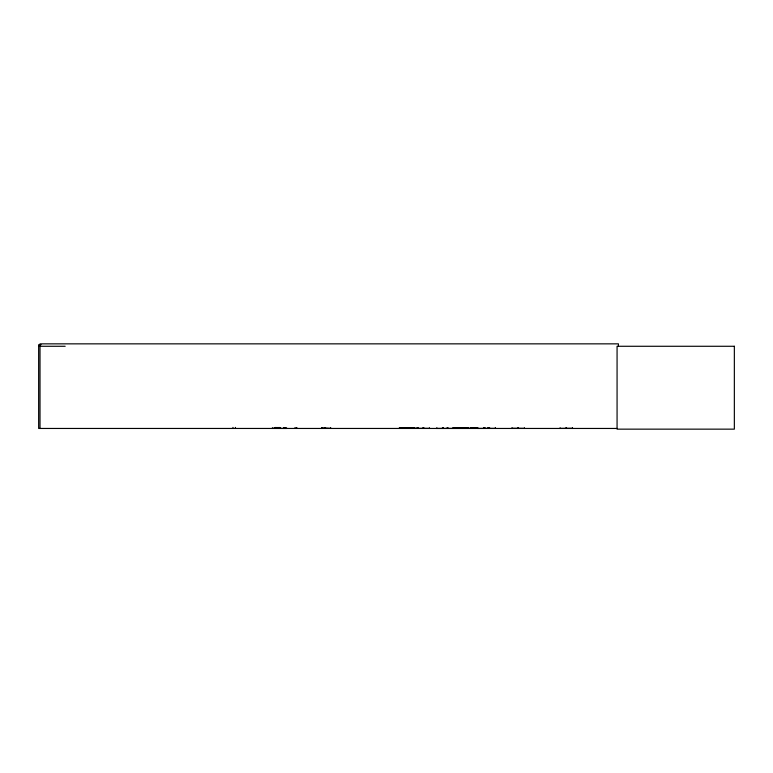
<?xml version="1.0" encoding="UTF-8"?>
<svg xmlns="http://www.w3.org/2000/svg" width="773" height="773" viewBox="0 0 773 773"><rect width="100%" height="100%" fill="white"/><g stroke="black" fill="none" stroke-linecap="round" stroke-linejoin="round"><path stroke-width="1.16" d="M274.144 428.426L274.154 427.769M284.841 428.348L284.831 427.769M411.41 428.426L411.42 427.769M423.846 428.426L423.846 427.769M455.732 428.348L455.761 427.769M467.771 428.455L467.916 427.769M436.523 428.455L475.965 428.426L476.042 427.769M447.654 428.368L447.548 427.595M477.55 428.455L495.677 428.387M283.507 428.348L283.527 427.827M283.701 428.348L283.585 427.769M477.849 428.368L477.898 427.827L477.946 428.455M487.966 428.368L488.014 427.827M41.066 344.719L38.65 344.719L38.65 428.455L617.221 428.455M38.65 346.275L65.164 346.275M399.332 427.913L414.811 427.913M452.901 427.913L468.38 427.913M399.303 428.116L414.84 428.116M452.872 428.116L468.409 428.116M296.243 428.455L296.243 427.769L297.257 428.426M321.868 427.827L331.095 428.368M399.312 428.406L429.459 428.368L429.459 427.769M511.987 428.281L524.423 428.368L524.423 427.769M572.493 428.281L560.067 428.426L560.067 427.769M296.929 428.455L296.648 427.827M468.341 428.368L468.264 427.827M495.387 428.368L495.338 427.827L495.29 428.455M442.707 428.368L442.813 427.595M458.389 428.348L458.36 427.769M470.66 428.387L470.544 427.595M618.429 346.275L618.429 343.85L40.012 343.85L40.012 428.455M572.493 427.769L572.493 428.455M566.493 427.595L566.493 428.455M566.068 427.595L566.068 428.455M518.422 427.595L518.422 428.455M517.987 427.595L517.987 428.455M511.987 427.769L511.987 428.455M489.609 427.595L489.609 428.455M489.251 427.595L489.251 428.455M488.063 427.769L488.063 428.455M485.173 427.769L485.173 428.455M483.985 427.595L483.985 428.455M483.637 427.595L483.637 428.455M477.105 427.769L477.105 428.455M476.815 427.769L476.815 428.455M475.395 427.769L475.395 428.455M475.144 427.769L475.173 428.455M474.97 427.769L474.912 428.455M474.622 427.769L474.622 428.455M474.438 427.769L474.438 428.455M474.284 427.769L474.284 428.455M473.926 427.769L473.975 428.455M473.743 427.769L473.743 428.455M473.491 427.769L473.434 428.455M473.26 427.769L473.26 428.455M472.825 427.769L472.825 428.455M472.622 427.769L472.622 428.455M471.375 427.769L471.453 428.455M470.796 427.595L470.747 428.455M470.486 427.769L470.486 428.455M470.245 427.769L470.245 428.455M468.196 427.769L468.196 428.455M465.269 427.769L465.269 428.455M464.36 427.595L464.36 428.455M463.935 427.595L463.935 428.455M462.911 427.595L462.911 428.455M462.669 427.595L462.669 428.455M462.331 427.595L462.331 428.455M461.916 427.595L461.916 428.455M458.06 427.769L458.06 428.455M453.529 427.769L453.529 428.455M447.944 427.769L447.944 428.455M447.161 427.595L447.161 428.455M443.2 427.595L443.2 428.455M442.417 427.769L442.417 428.455M436.832 427.769L436.832 428.455M423.459 427.595L423.459 428.455M423.024 427.595L423.024 428.455M417.855 427.595L417.855 428.455M417.835 427.595L417.835 428.455M417.42 427.595L417.41 428.455M417.024 427.769L417.024 428.455M330.651 427.769L330.651 428.455M325.414 427.595L325.414 428.455M325.104 427.595L325.104 428.455M321.8 427.769L321.8 428.455M296.561 427.769L296.561 428.455M295.025 427.595L295.015 428.455M286.58 427.769L286.58 428.455L272.396 428.426L272.405 427.769M285.353 427.595L285.363 428.455M284.135 427.769L284.135 428.455M283.817 427.769L283.817 428.455M280.57 427.595L280.589 428.455M280.29 427.595L280.155 428.455M280.145 427.595L280.145 428.455M279.981 427.595L279.981 428.455M279.256 427.421L279.256 428.455M278.831 427.595L278.84 428.455M278.396 427.595L278.415 428.455M278.058 427.421L278.058 428.455M276.84 427.421L276.84 428.455M275.642 427.421L275.642 428.455M274.744 427.769L274.744 428.455M235.398 427.421L235.398 428.455M232.982 427.421L232.982 428.455M734.35 346.275L617.067 346.275L617.067 429.15L734.35 429.15L734.35 346.275"/></g></svg>
